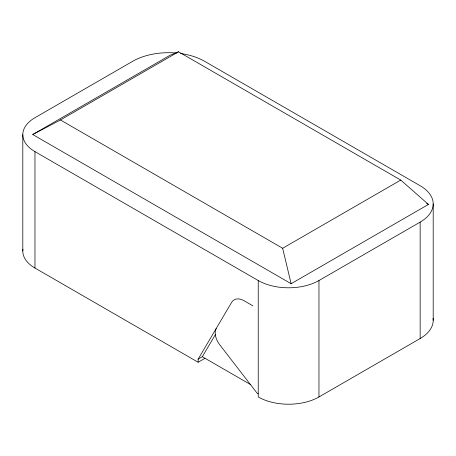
<?xml version="1.0" encoding="UTF-8"?>
<svg xmlns="http://www.w3.org/2000/svg" width="456" height="456" viewBox="0 0 456 456"><rect width="100%" height="100%" fill="white"/><g stroke="black" fill="none" stroke-linecap="round" stroke-linejoin="round"><path stroke-width="0.68" d="M204.904 358.348L198.138 362.252L198.138 359.14L231.551 302.488A20.092 11.599 60 0 1 244.216 300.823L252.937 305.856M198.138 359.14L202.327 356.723L215.329 334.681M32.735 134.531L170.059 55.244L178.535 51.784L400.75 180.08L428.446 204.425L291.122 283.706L32.735 134.531L60.437 119.968L178.535 51.784M60.437 119.968L282.652 248.263L400.75 180.08M176.603 53.05A50.85 29.361 0 0 0 132.69 61.292L34.969 117.711A41.547 23.986 0 0 0 34.969 151.631L258.233 280.531A42.944 24.795 0 0 0 318.966 280.531L420.147 222.118A44.557 25.724 0 0 0 420.147 185.734L204.607 61.292A50.85 29.361 0 0 0 180.519 53.5M258.233 280.531L258.233 396.954A42.944 24.795 0 0 0 318.966 396.954L420.147 338.534A44.557 25.724 0 0 0 433.063 318.322M426.599 203.353L428.446 204.425M202.327 356.723L250.846 384.733M258.233 393.836L257.093 393.18L219.598 344.582A13.258 7.655 60 0 1 216.195 328.525M22.925 249.21A41.547 23.986 0 0 0 34.969 268.048L198.138 362.252M282.652 248.263L291.122 283.706M433.2 203.923L433.2 320.346M420.147 222.118L420.147 338.534M318.966 280.531L318.966 396.954M34.969 151.631L34.969 268.048M22.8 134.668L22.8 251.091"/></g></svg>
